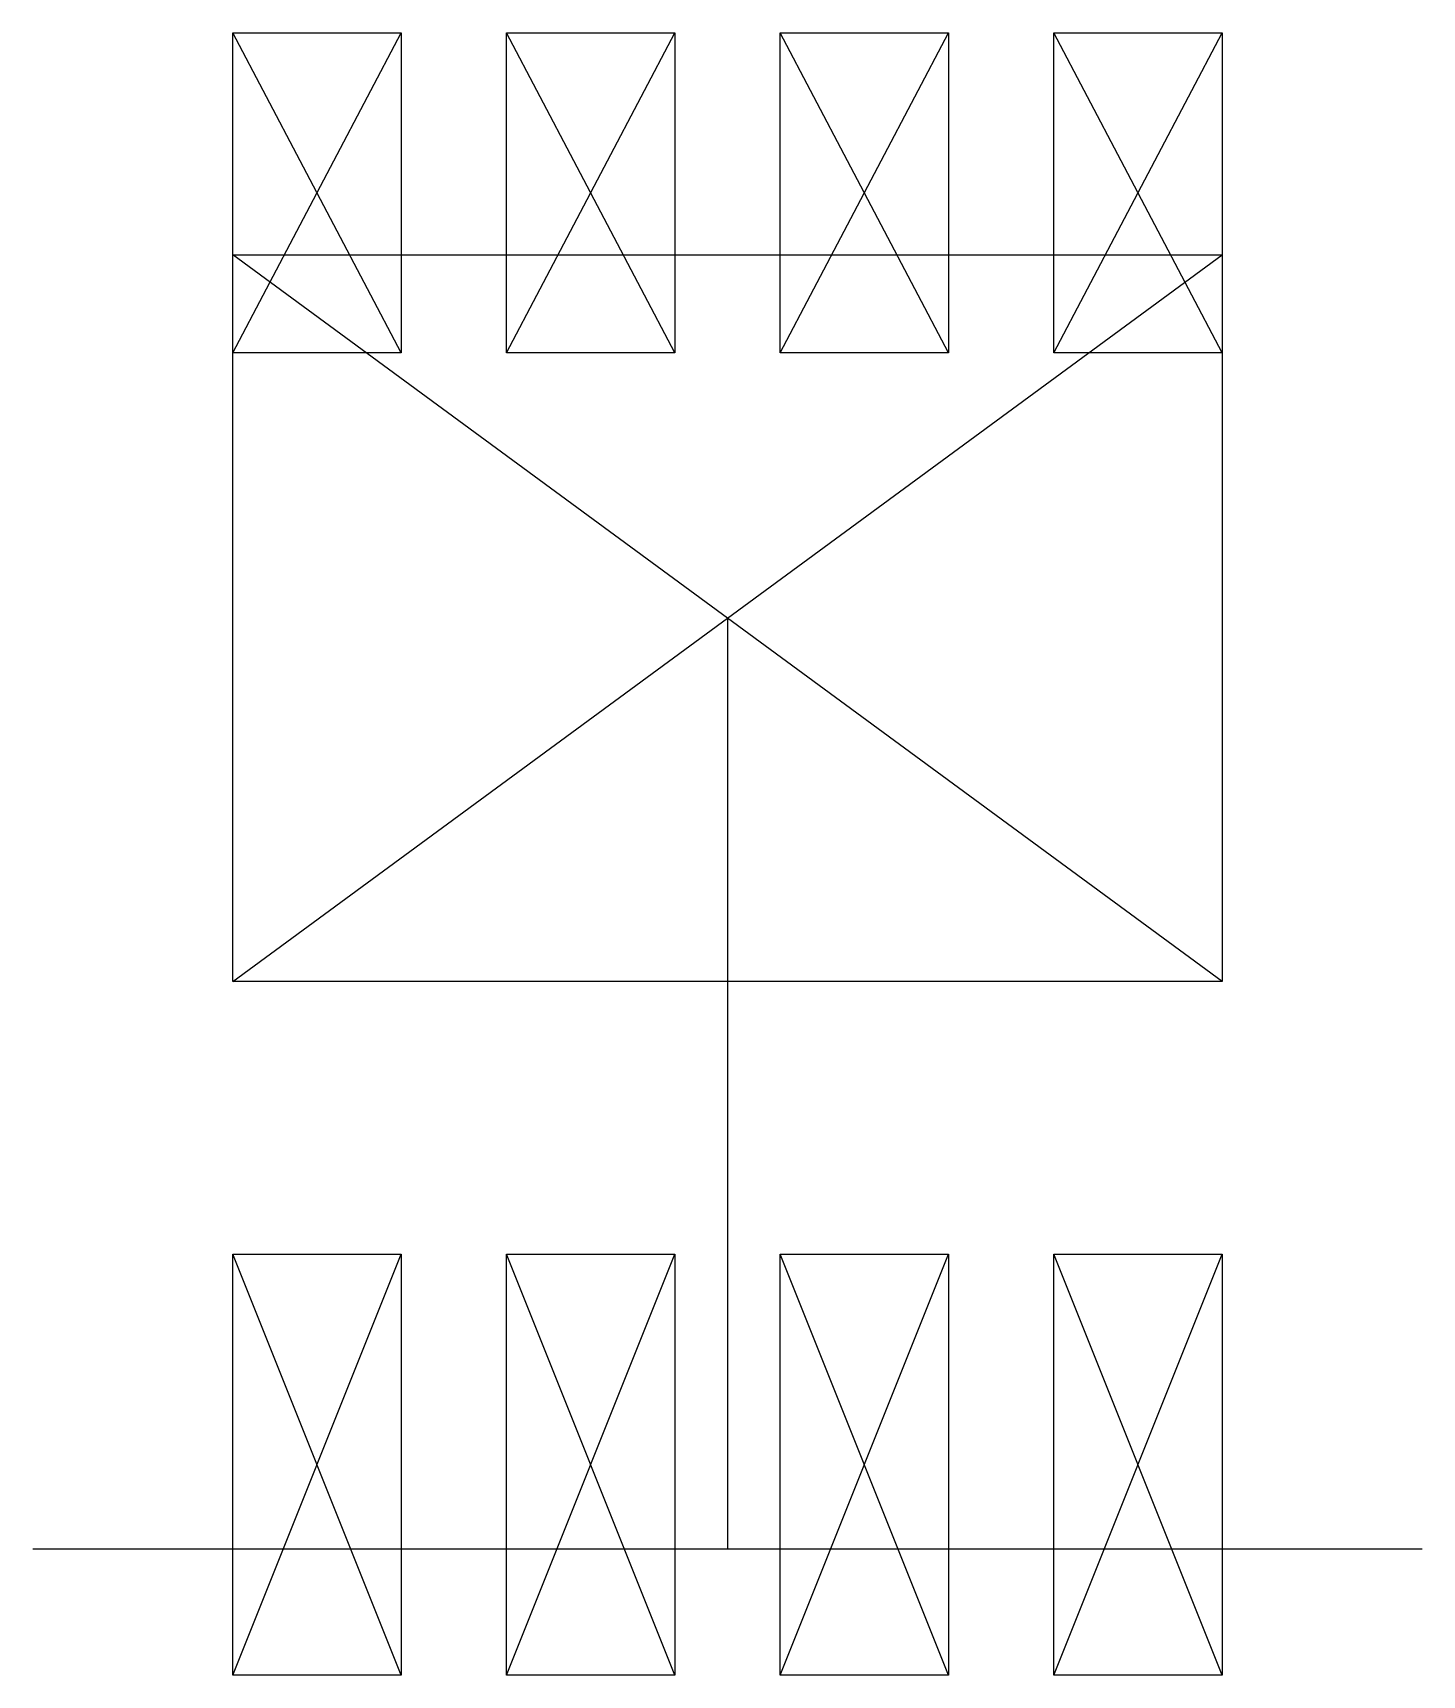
# Model space of a CAD drawing. Header units: millimetres. Extents: x -1.65 to 1.65, y -1.95 to 1.95.
import ezdxf

# ---------------------------------------------------------------- set-up
doc = ezdxf.new("R2010")
doc.units = ezdxf.units.MM
doc.layers.get('0').update_dxf_attribs({"linetype": 'CONTINUOUS'})

msp = doc.modelspace()

# ---------------------------------------------------------------- linework, layer by layer
for p, q in [((-1.175, 1.19), (-1.175, 1.95)), ((-1.175, 1.95), (-0.775, 1.95)), ((-0.775, 1.19), (-1.175, 1.95)), ((-1.175, 1.19), (-0.775, 1.95)), ((-0.775, 1.95), (-0.775, 1.19)), ((-0.525, 1.19), (-0.125, 1.95)), ((-0.125, 1.19), (-0.525, 1.95)), ((-0.525, 1.95), (-0.125, 1.95)), ((-0.525, 1.19), (-0.525, 1.95)), ((-0.125, 1.95), (-0.125, 1.19)), ((0.125, 1.19), (0.525, 1.95)), ((0.525, 1.19), (0.125, 1.95)), ((0.125, 1.95), (0.525, 1.95)), ((0.125, 1.19), (0.125, 1.95)), ((0.525, 1.95), (0.525, 1.19)), ((0.775, 1.19), (1.175, 1.95)), ((1.175, 1.19), (0.775, 1.95)), ((0.775, 1.95), (1.175, 1.95)), ((0.775, 1.19), (0.775, 1.95)), ((1.175, 1.95), (1.175, 1.19)), ((-1.175, -0.3025), (-1.175, 1.4225)), ((-1.175, 1.4225), (1.175, 1.4225)), ((1.175, -0.3025), (-1.175, 1.4225)), ((-1.175, -0.3025), (1.175, 1.4225)), ((1.175, 1.4225), (1.175, -0.3025)), ((-0.775, 1.19), (-1.175, 1.19)), ((-0.125, 1.19), (-0.525, 1.19)), ((0.525, 1.19), (0.125, 1.19)), ((1.175, 1.19), (0.775, 1.19)), ((0, 0.56), (0, -1.65)), ((1.175, -0.3025), (-1.175, -0.3025)), ((-1.175, -1.95), (-1.175, -0.95)), ((-1.175, -0.95), (-0.775, -0.95)), ((-0.775, -1.95), (-1.175, -0.95)), ((-1.175, -1.95), (-0.775, -0.95)), ((-0.775, -0.95), (-0.775, -1.95)), ((-0.525, -1.95), (-0.125, -0.95)), ((-0.125, -1.95), (-0.525, -0.95)), ((-0.525, -0.95), (-0.125, -0.95)), ((-0.525, -1.95), (-0.525, -0.95)), ((-0.125, -0.95), (-0.125, -1.95)), ((0.125, -1.95), (0.525, -0.95)), ((0.525, -1.95), (0.125, -0.95)), ((0.125, -0.95), (0.525, -0.95)), ((0.125, -1.95), (0.125, -0.95)), ((0.525, -0.95), (0.525, -1.95)), ((0.775, -1.95), (1.175, -0.95)), ((1.175, -1.95), (0.775, -0.95)), ((0.775, -0.95), (1.175, -0.95)), ((0.775, -1.95), (0.775, -0.95)), ((1.175, -0.95), (1.175, -1.95)), ((-1.65, -1.65), (1.65, -1.65)), ((-0.775, -1.95), (-1.175, -1.95)), ((-0.125, -1.95), (-0.525, -1.95)), ((0.525, -1.95), (0.125, -1.95)), ((1.175, -1.95), (0.775, -1.95))]:
    msp.add_line(p, q)

doc.saveas('drawing.dxf')
